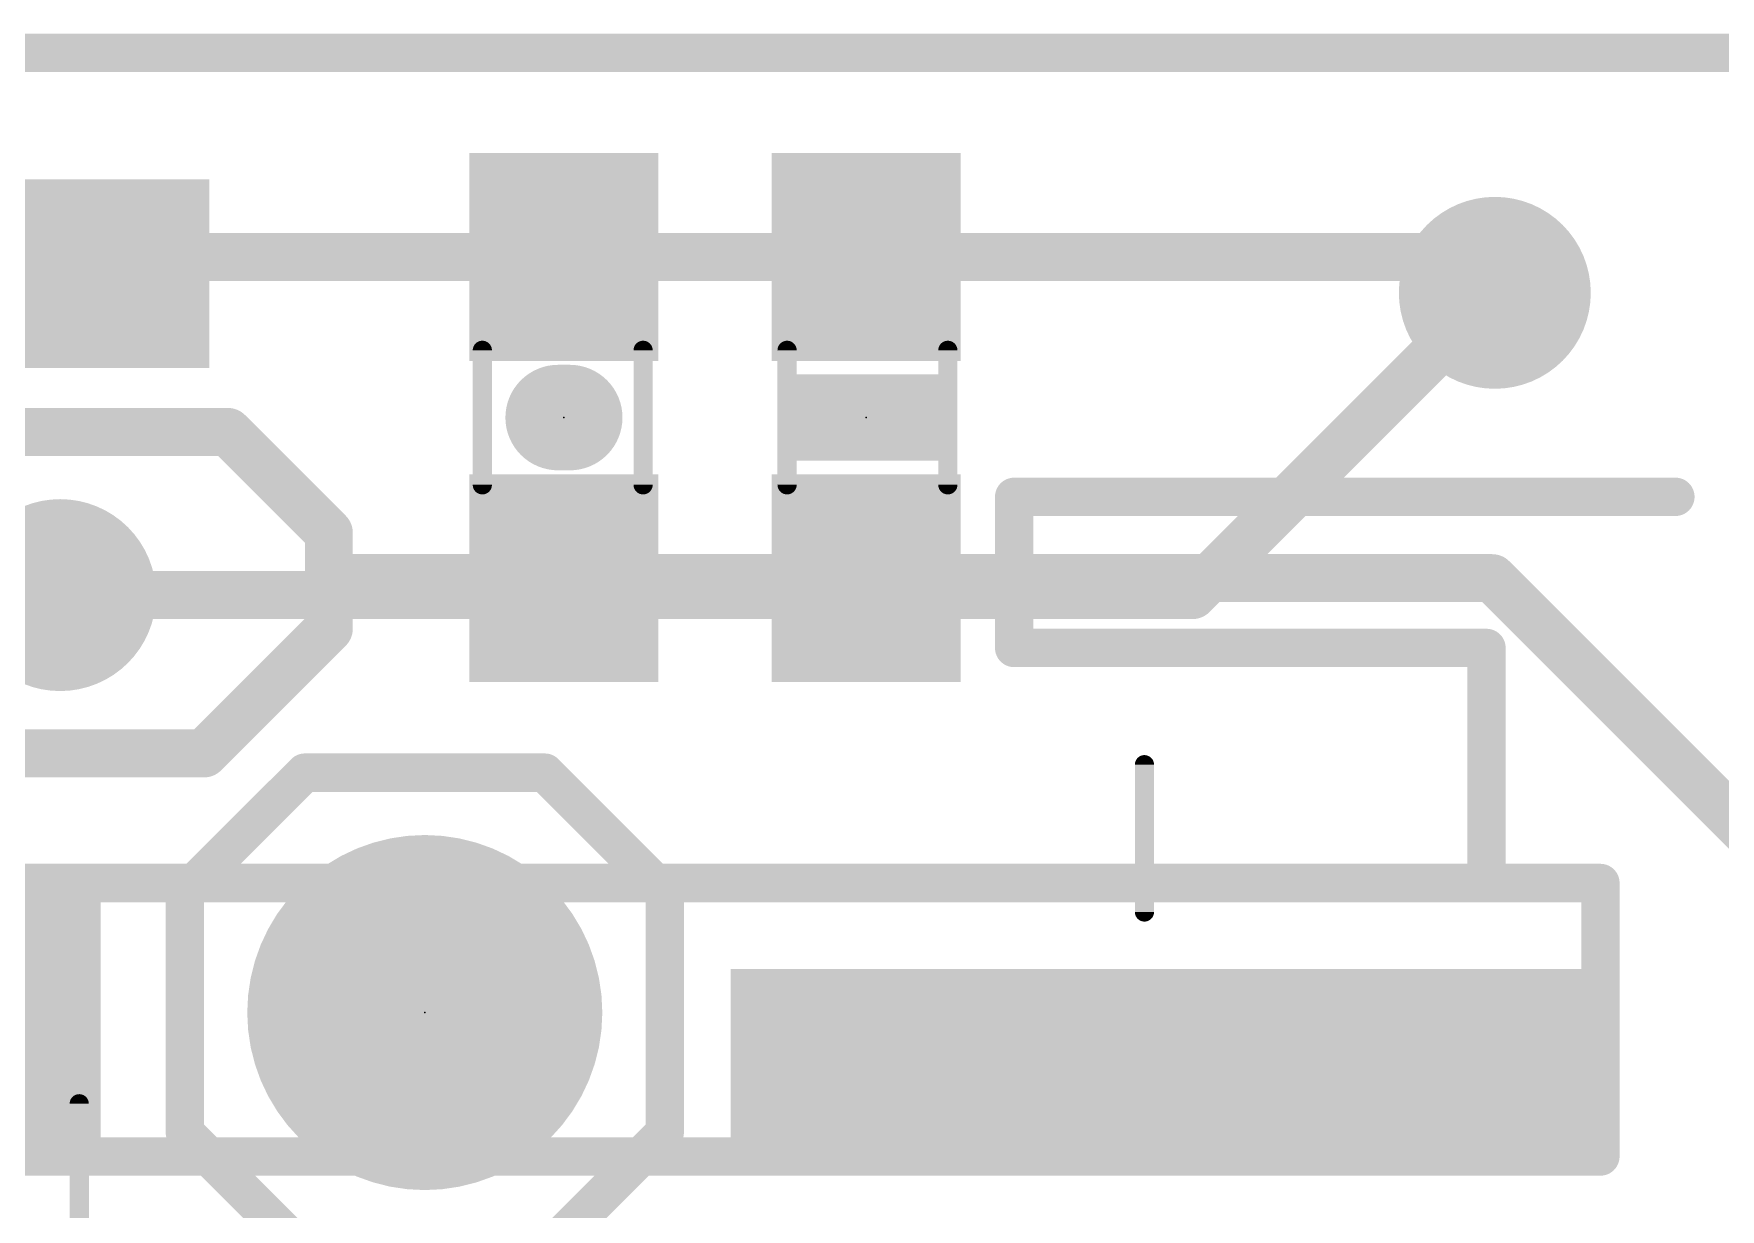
# Model space of a CAD drawing. Extents: x -0.1 to 26.8, y -8.9 to 12.8.
# Drawn here: x 13.17 to 22.1, y 6.58 to 12.8 of the extents above; entities that cross this region are included whole.
import ezdxf

# ---------------------------------------------------------------- set-up
doc = ezdxf.new("R2010")
doc.units = 0
for name, color, linetype in [('1', 12, 'CONTINUOUS'), ('16', 132, 'CONTINUOUS'), ('17', 110, 'CONTINUOUS'), ('18', 110, 'CONTINUOUS'), ('20', 53, 'CONTINUOUS'), ('21', 41, 'CONTINUOUS'), ('22', 40, 'CONTINUOUS'), ('23', 53, 'CONTINUOUS'), ('51', 53, 'CONTINUOUS')]:
    doc.layers.add(name, color=color, linetype=linetype)

# ---------------------------------------------------------------- blocks, each defined once
blk = doc.blocks.new('RECT')
blk.add_solid([(-0.5, -0.5), (0.5, -0.5), (-0.5, 0.5), (0.5, 0.5)])
blk = doc.blocks.new('ROUNDP')
at = {"const_width": 0.5}
blk.add_lwpolyline([(0, -0.25, 1), (0, 0.25, 1), (0, -0.25)], format="xyb", dxfattribs=at)
blk = doc.blocks.new('ROUNDV')
at = {"const_width": 0.5}
blk.add_lwpolyline([(0, -0.25, 1), (0, 0.25, 1), (0, -0.25)], format="xyb", dxfattribs=at)

msp = doc.modelspace()

# ---------------------------------------------------------------- linework, layer by layer
at = {"layer": '1'}
for points, const_width in [([(13.55, 11.5316), (13.638, 11.6196)], 0.254), ([(13.638, 11.6196), (15.9766, 11.6196)], 0.254), ([(17.5768, 11.6196), (15.9766, 11.6196)], 0.254), ([(17.5768, 11.6196), (20.7146, 11.6196)], 0.254), ([(20.7146, 11.6196), (20.9042, 11.43)], 0.254), ([(9.6012, 10.6934), (14.1986, 10.6934)], 0.254), ([(14.1986, 10.6934), (14.732, 10.16)], 0.254), ([(14.732, 9.9196), (14.732, 10.16)], 0.254), ([(14.732, 9.652), (14.732, 9.9196)], 0.254), ([(15.9766, 9.9196), (14.732, 9.9196)], 0.254), ([(15.9766, 9.9196), (17.5768, 9.9196)], 0.254), ([(20.8906, 9.9196), (17.5768, 9.9196)], 0.254), ([(22.86, 7.9502), (20.8906, 9.9196)], 0.254), ([(13.3096, 9.8298), (13.0302, 9.8298)], 0.254), ([(14.0716, 8.9916), (14.732, 9.652)], 0.254), ([(12.065, 8.9916), (14.0716, 8.9916)], 0.254), ([(-0.0254, 8.3058), (21.463, 8.3058)], 0.2032), ([(21.463, 8.3058), (21.463, 6.858)], 0.2032), ([(21.463, 6.858), (0, 6.858)], 0.2032)]:
    msp.add_lwpolyline(points, dxfattribs=dict(at, const_width=const_width))
for points, const_width in [([(13.638, 11.6831, 1), (13.638, 11.5561)], 0.127), ([(13.6829, 11.5747, 1), (13.5931, 11.6645)], 0.127), ([(15.9766, 11.6831, 1), (15.9766, 11.5561)], 0.127), ([(15.9766, 11.5561, 1), (15.9766, 11.6831)], 0.127), ([(17.5768, 11.6831, 1), (17.5768, 11.5561)], 0.127), ([(17.5768, 11.5561, 1), (17.5768, 11.6831)], 0.127), ([(20.7595, 11.6645, 1), (20.6697, 11.5747)], 0.127), ([(20.7146, 11.5561, 1), (20.7146, 11.6831)], 0.127), ([(13.5051, 11.5765, 1), (13.5949, 11.4867)], 0.127), ([(20.8593, 11.3851, 1), (20.9491, 11.4749)], 0.127), ([(14.2435, 10.7383, 1), (14.1537, 10.6485)], 0.127), ([(14.1986, 10.6299, 1), (14.1986, 10.7569)], 0.127), ([(14.7955, 10.16, 1), (14.6685, 10.16)], 0.127), ([(14.6871, 10.1151, 1), (14.7769, 10.2049)], 0.127), ([(14.7955, 9.9196, 1), (14.6685, 9.9196)], 0.127), ([(14.732, 9.9831, 1), (14.732, 9.8561)], 0.127), ([(15.9766, 9.9831, 1), (15.9766, 9.8561)], 0.127), ([(15.9766, 9.8561, 1), (15.9766, 9.9831)], 0.127), ([(17.5768, 9.9831, 1), (17.5768, 9.8561)], 0.127), ([(17.5768, 9.8561, 1), (17.5768, 9.9831)], 0.127), ([(20.9355, 9.9645, 1), (20.8457, 9.8747)], 0.127), ([(20.8906, 9.8561, 1), (20.8906, 9.9831)], 0.127), ([(13.3096, 9.7663, 1), (13.3096, 9.8933)], 0.127), ([(14.6685, 9.9196, 1), (14.7955, 9.9196)], 0.127), ([(14.7769, 9.6071, 1), (14.6871, 9.6969)], 0.127), ([(14.6685, 9.652, 1), (14.7955, 9.652)], 0.127), ([(14.0716, 8.9281, 1), (14.0716, 9.0551)], 0.127), ([(14.0267, 9.0365, 1), (14.1165, 8.9467)], 0.127), ([(21.5138, 8.3058, 1), (21.4122, 8.3058)], 0.1016), ([(21.463, 8.255, 1), (21.463, 8.3566)], 0.1016), ([(21.4122, 6.858, 1), (21.5138, 6.858)], 0.1016), ([(21.463, 6.8072, 1), (21.463, 6.9088)], 0.1016)]:
    msp.add_lwpolyline(points, format="xyb", dxfattribs=dict(at, const_width=const_width))
at = {"layer": '16'}
for points, const_width in [([(26.67, 12.7), (0, 12.7)], 0.2032), ([(19.304, 9.8298), (20.9042, 11.43)], 0.254), ([(13.3096, 9.8298), (19.304, 9.8298)], 0.254)]:
    msp.add_lwpolyline(points, dxfattribs=dict(at, const_width=const_width))
at = {"layer": '16', "const_width": 0.127}
for points in [[(20.9491, 11.3851, 1), (20.8593, 11.4749)], [(13.3096, 9.8933, 1), (13.3096, 9.7663)], [(19.2591, 9.8747, 1), (19.3489, 9.7849)], [(19.304, 9.7663, 1), (19.304, 9.8933)]]:
    msp.add_lwpolyline(points, format="xyb", dxfattribs=at)
at = {"layer": '20', "const_width": 0.2032}
msp.add_lwpolyline([(26.67, 12.7), (0, 12.7)], dxfattribs=at)
at = {"layer": '21'}
for points, const_width in [([(15.9461, 10.7696), (16.0071, 10.7696)], 0.5588), ([(21.86, 10.35), (18.36, 10.35)], 0.2032), ([(18.36, 10.35), (18.36, 9.55)], 0.2032), ([(18.36, 9.55), (20.86, 9.55)], 0.2032), ([(20.86, 9.55), (20.86, 8.35)], 0.2032), ([(14.605, 8.89), (13.97, 8.255)], 0.2032), ([(15.875, 8.89), (14.605, 8.89)], 0.2032), ([(16.51, 8.255), (15.875, 8.89)], 0.2032), ([(13.97, 6.985), (13.97, 8.255)], 0.2032), ([(16.51, 8.255), (16.51, 6.985)], 0.2032), ([(17.018, 7.6458), (17.6959, 7.6458)], 0.254), ([(14.605, 6.35), (13.97, 6.985)], 0.2032), ([(16.51, 6.985), (15.875, 6.35)], 0.2032)]:
    msp.add_lwpolyline(points, dxfattribs=dict(at, const_width=const_width))
for points, const_width in [([(15.9461, 10.9093, 1), (15.9461, 10.6299)], 0.2794), ([(16.0071, 10.6299, 1), (16.0071, 10.9093)], 0.2794), ([(18.36, 10.4008, 1), (18.36, 10.2992)], 0.1016), ([(18.4108, 10.35, 1), (18.3092, 10.35)], 0.1016), ([(21.86, 10.2992, 1), (21.86, 10.4008)], 0.1016), ([(18.36, 9.6008, 1), (18.36, 9.4992)], 0.1016), ([(20.9108, 9.55, 1), (20.8092, 9.55)], 0.1016), ([(20.86, 9.4992, 1), (20.86, 9.6008)], 0.1016), ([(18.3092, 9.55, 1), (18.4108, 9.55)], 0.1016), ([(14.605, 8.9408, 1), (14.605, 8.8392)], 0.1016), ([(14.6409, 8.8541, 1), (14.5691, 8.9259)], 0.1016), ([(15.9109, 8.9259, 1), (15.8391, 8.8541)], 0.1016), ([(15.875, 8.8392, 1), (15.875, 8.9408)], 0.1016), ([(20.8092, 8.35, 1), (20.9108, 8.35)], 0.1016), ([(14.0208, 8.255, 1), (13.9192, 8.255)], 0.1016), ([(13.9341, 8.2909, 1), (14.0059, 8.2191)], 0.1016), ([(16.5608, 8.255, 1), (16.4592, 8.255)], 0.1016), ([(16.4741, 8.2191, 1), (16.5459, 8.2909)], 0.1016), ([(17.018, 7.7093, 1), (17.018, 7.5823)], 0.127), ([(17.6959, 7.5823, 1), (17.6959, 7.7093)], 0.127), ([(14.0059, 7.0209, 1), (13.9341, 6.9491)], 0.1016), ([(16.5459, 6.9491, 1), (16.4741, 7.0209)], 0.1016), ([(13.9192, 6.985, 1), (14.0208, 6.985)], 0.1016), ([(16.4592, 6.985, 1), (16.5608, 6.985)], 0.1016)]:
    msp.add_lwpolyline(points, format="xyb", dxfattribs=dict(at, const_width=const_width))
at = {"layer": '22'}
for points, const_width in [([(14.605, 8.89), (13.97, 8.255)], 0.2032), ([(15.875, 8.89), (14.605, 8.89)], 0.2032), ([(16.51, 8.255), (15.875, 8.89)], 0.2032), ([(13.97, 8.255), (13.97, 6.985)], 0.2032), ([(16.51, 6.985), (16.51, 8.255)], 0.2032), ([(17.7292, 7.6712), (17.0513, 7.6712)], 0.254), ([(13.97, 6.985), (14.605, 6.35)], 0.2032), ([(15.875, 6.35), (16.51, 6.985)], 0.2032)]:
    msp.add_lwpolyline(points, dxfattribs=dict(at, const_width=const_width))
for points, const_width in [([(14.605, 8.9408, 1), (14.605, 8.8392)], 0.1016), ([(14.6409, 8.8541, 1), (14.5691, 8.9259)], 0.1016), ([(15.9109, 8.9259, 1), (15.8391, 8.8541)], 0.1016), ([(15.875, 8.8392, 1), (15.875, 8.9408)], 0.1016), ([(14.0208, 8.255, 1), (13.9192, 8.255)], 0.1016), ([(13.9341, 8.2909, 1), (14.0059, 8.2191)], 0.1016), ([(16.5608, 8.255, 1), (16.4592, 8.255)], 0.1016), ([(16.4741, 8.2191, 1), (16.5459, 8.2909)], 0.1016), ([(17.0513, 7.7347, 1), (17.0513, 7.6077)], 0.127), ([(17.7292, 7.6077, 1), (17.7292, 7.7347)], 0.127), ([(14.0059, 7.0209, 1), (13.9341, 6.9491)], 0.1016), ([(16.5459, 6.9491, 1), (16.4741, 7.0209)], 0.1016), ([(13.9192, 6.985, 1), (14.0208, 6.985)], 0.1016), ([(16.4592, 6.985, 1), (16.5608, 6.985)], 0.1016)]:
    msp.add_lwpolyline(points, format="xyb", dxfattribs=dict(at, const_width=const_width))
at = {"layer": '23'}
for p in [(15.9766, 10.7696), (17.5768, 10.7696), (15.24, 7.62)]:
    msp.add_point(p, dxfattribs=at)
at = {"layer": '51', "const_width": 0.1016}
for points in [[(15.5446, 10.4136), (15.5446, 11.1256)], [(16.3956, 10.4136), (16.3956, 11.1256)], [(17.1578, 11.1256), (17.1578, 10.4136)], [(18.0088, 11.1256), (18.0088, 10.4136)], [(19.0495, 8.1524), (19.0495, 8.932)], [(13.4108, 5.2072), (13.4108, 7.1372)]]:
    msp.add_lwpolyline(points, dxfattribs=at)
at = {"layer": '51', "const_width": 0.0508}
for points in [[(15.57, 11.1256, 1), (15.5192, 11.1256)], [(16.421, 11.1256, 1), (16.3702, 11.1256)], [(17.1832, 11.1256, 1), (17.1324, 11.1256)], [(18.0342, 11.1256, 1), (17.9834, 11.1256)], [(15.5192, 10.4136, 1), (15.57, 10.4136)], [(16.3702, 10.4136, 1), (16.421, 10.4136)], [(17.1324, 10.4136, 1), (17.1832, 10.4136)], [(17.9834, 10.4136, 1), (18.0342, 10.4136)], [(19.0749, 8.932, 1), (19.0241, 8.932)], [(19.0241, 8.1524, 1), (19.0749, 8.1524)], [(13.4362, 7.1372, 1), (13.3854, 7.1372)]]:
    msp.add_lwpolyline(points, format="xyb", dxfattribs=at)

# ---------------------------------------------------------------- block references
at = {"layer": '1', "xscale": 1.1}
for p, rotation in [((15.9766, 11.6196), 90), ((17.5768, 11.6196), 270), ((15.9766, 9.9196), 90), ((17.5768, 9.9196), 270)]:
    msp.add_blockref('RECT', p, dxfattribs=dict(at, rotation=rotation))
msp.add_blockref('RECT', (13.55, 11.5316), dxfattribs=at)
at = {"layer": '1', "xscale": 1.6, "yscale": 1.8, "rotation": 90}
msp.add_blockref('RECT', (12.6238, 7.5722), dxfattribs=at)
at = {"layer": '1', "yscale": 4.6, "rotation": 270}
msp.add_blockref('RECT', (19.16, 7.35), dxfattribs=at)
at = {"layer": '17', "xscale": 1.8796, "yscale": 1.8796}
msp.add_blockref('ROUNDP', (15.24, 7.62), dxfattribs=at)
msp.add_blockref('ROUNDP', (15.24, 7.62), dxfattribs=at)
at = {"layer": '18', "xscale": 1.016, "yscale": 1.016}
for p in [(20.9042, 11.43), (20.9042, 11.43), (13.3096, 9.8298), (13.3096, 9.8298)]:
    msp.add_blockref('ROUNDV', p, dxfattribs=at)
at = {"layer": '21', "xscale": 0.4572, "yscale": 0.762, "rotation": 270}
msp.add_blockref('RECT', (17.5768, 10.7696), dxfattribs=at)
at = {"layer": '51', "xscale": 0.5001, "yscale": 0.95}
msp.add_blockref('RECT', (13.2803, 11.5367), dxfattribs=at)
at = {"layer": '51'}
for p, xscale, yscale, rotation in [((17.5819, 11.3578), 0.5001, 0.95, 270), ((15.9715, 11.3498), 0.5001, 0.95, 90), ((15.9715, 10.1814), 0.5001, 0.95, 90), ((17.5819, 10.1894), 0.5001, 0.95, 270), ((12.6229, 7.499), 0.7501, 1.7, 90), ((15.24, 7.62), 0.508, 0.508, 270)]:
    msp.add_blockref('RECT', p, dxfattribs=dict(at, xscale=xscale, yscale=yscale, rotation=rotation))

doc.saveas('drawing.dxf')
